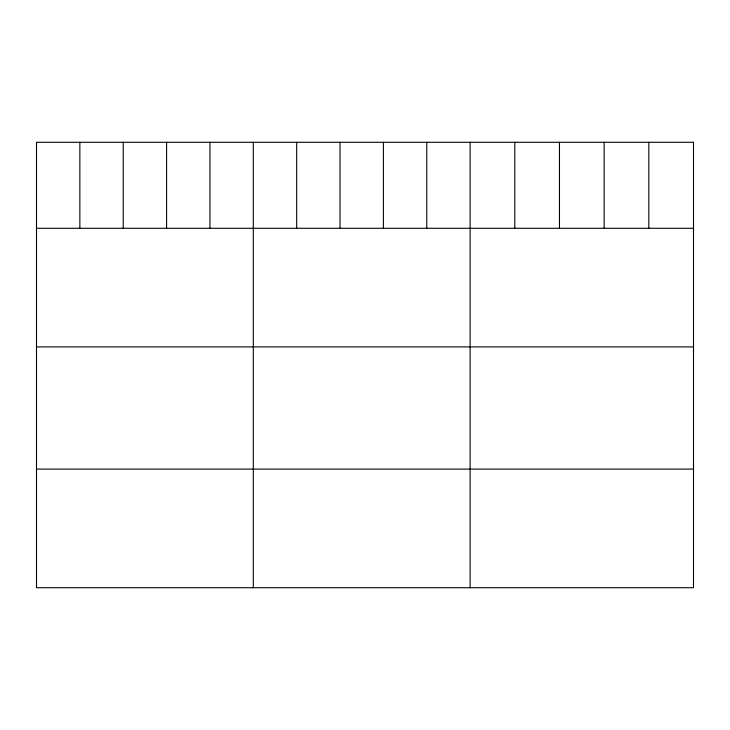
<?xml version="1.0" encoding="UTF-8"?>
<svg xmlns="http://www.w3.org/2000/svg" width="730" height="730" viewBox="0 0 730 730"><rect width="100%" height="100%" fill="white"/><g stroke="black" fill="none" stroke-linecap="round" stroke-linejoin="round"><path stroke-width="1.09" d="M36.5 228.289L693.5 228.289M36.5 346.896L693.5 346.896M36.5 469.098L693.5 469.098M648.824 142.286L648.824 228.289M604.148 142.286L604.148 228.289M559.472 142.286L559.472 228.289M514.796 142.286L514.796 228.289M470.12 142.286L470.12 587.714M426.758 142.286L426.758 228.289M383.396 142.286L383.396 228.289M340.034 142.286L340.034 228.289M296.672 142.286L296.672 228.289M253.31 142.286L253.31 587.714M209.948 142.286L209.948 228.289M166.586 142.286L166.586 228.289M123.224 142.286L123.224 228.289M79.862 142.286L79.862 228.289M693.5 142.286L36.5 142.286L36.5 587.714L693.5 587.714L693.5 142.286"/></g></svg>
